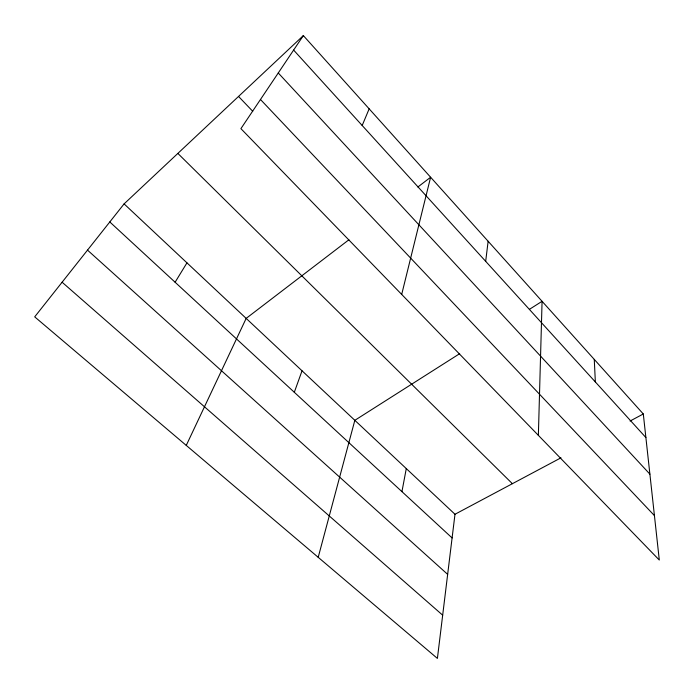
<?xml version="1.0" encoding="UTF-8"?>
<svg xmlns="http://www.w3.org/2000/svg" width="694" height="694" viewBox="0 0 694 694"><rect width="100%" height="100%" fill="white"/><g stroke="black" fill="none" stroke-linecap="round" stroke-linejoin="round"><path stroke-width="1.04" d="M538.371 435.355L542.075 301.309L529.401 309.359M124.096 203.889L454.986 514.263L437.402 658.415L34.7 316.854L124.096 203.889L303.347 35.585L643.303 413.98L659.3 560.049L240.913 128.642L303.347 35.585M485.679 261.334L488.134 241.26M401.939 491.638L406.285 468.589M401.696 294.421L430.618 177.248L417.857 187.007M318.208 557.308L354.834 420.321L459.671 353.68M294.308 392.284L302.037 370.796M362.181 125.501L369.156 108.845M186.261 445.401L246.17 318.39L348.891 239.786M175.105 282.232L186.955 262.853M454.986 514.263L560.986 457.814M630.083 421.024L643.303 413.98M62.104 282.215L442.677 615.179M87.505 250.118L447.656 574.372M109.799 221.95L452.098 537.937M177.855 153.417L512.389 483.692M238.536 96.44L252.72 111.274M260.476 99.494L654.433 515.607M278.268 72.974L649.896 474.149M293.623 50.081L645.888 437.55M594.264 359.388L595.357 381.969"/></g></svg>
